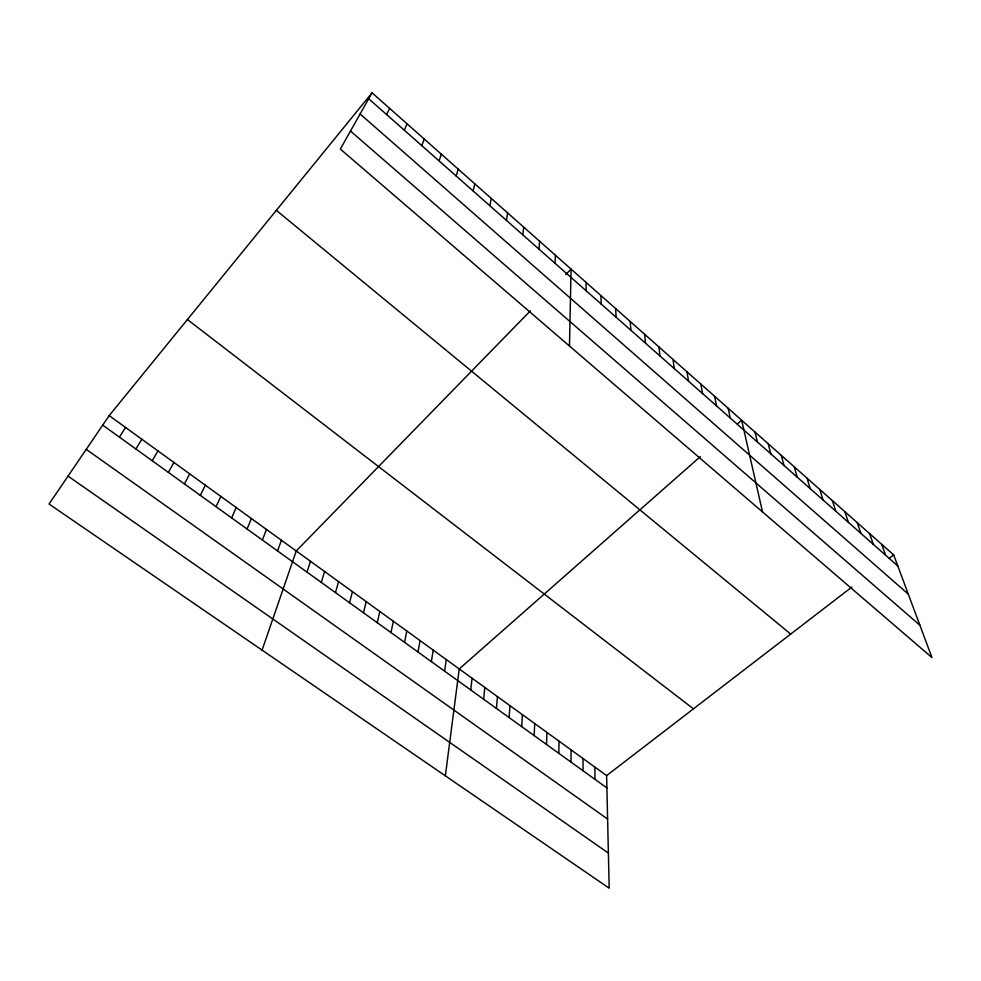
<?xml version="1.0" encoding="UTF-8"?>
<svg xmlns="http://www.w3.org/2000/svg" width="981" height="981" viewBox="0 0 981 981"><rect width="100%" height="100%" fill="white"/><g stroke="black" fill="none" stroke-linecap="round" stroke-linejoin="round"><path stroke-width="1.47" d="M570.967 762.078L571.101 749.901M569.483 346.035L571.065 269.113L565.779 274.545M558.802 753.322L559.072 741.195M546.527 744.493L546.957 732.427M534.155 735.591L534.731 723.573M555.038 263.3L555.442 255.268M521.684 726.614L522.407 714.659M509.102 717.552L509.973 705.67M539.01 249.149L539.66 241.277M496.423 708.429L497.453 696.596M483.633 699.232L484.81 687.46M470.733 689.95L472.082 678.239M522.812 234.839L523.695 227.151M445.362 775.836L459.231 668.944L700.287 456.668M444.601 671.139L446.281 659.563M506.429 220.382L507.569 212.852M431.37 661.623L433.21 650.109M418.016 652.022L420.04 640.581M489.875 205.752L491.273 198.42M404.564 642.334L406.747 630.967M390.978 632.561L393.356 621.267M377.28 622.702L379.831 611.482M473.136 190.976L474.792 183.815M363.473 612.769L366.207 601.623M349.53 602.739L352.449 591.666M456.214 176.028L458.139 169.063M335.465 592.622L338.58 581.623M321.29 582.407L324.588 571.506M306.967 572.119L310.474 561.279M439.096 160.909L441.291 154.14M262.086 650.145L296.237 550.979L530.304 310.916M277.525 550.917L281.424 540.261M421.793 145.629L424.27 139.057M262.368 540.016L266.489 529.458M247.077 529.017L251.406 518.544M404.295 130.179L407.054 123.814M231.639 517.907L236.188 507.533M216.053 506.687L220.835 496.411M200.32 495.368L205.336 485.19M386.6 114.556L389.653 108.388M184.44 483.94L189.689 473.872M168.401 472.401L173.882 462.443M372.057 92.803L340.321 149.063L931.95 657.564L893.679 554.915L372.057 92.803L109.185 415.613L49.05 504.026L609.189 888.197L606.614 775.603L109.185 415.613M152.214 460.763L157.941 450.904M135.869 449.004L141.84 439.243M119.375 437.121L125.593 427.483M737.344 424.037L741.661 420.236L762.519 511.935M606.614 775.603L851.876 587.055M888.982 558.532L893.679 554.915M68.032 476.116L608.392 853.09M86.23 449.359L607.607 819.061M102.711 425.129L606.896 787.927M187.408 319.548L693.444 708.846M276.335 210.339L790.698 634.082M350.487 131.049L919.896 625.24M360.101 113.992L908.32 594.179M368.697 98.75L897.823 566M881.649 544.259L885.647 555.258M869.509 533.492L873.36 544.406M857.247 522.64L860.95 533.443M844.886 511.677L848.43 522.395M832.403 500.617L835.8 511.236M819.797 489.458L823.047 499.967M807.081 478.188L810.159 488.599M794.242 466.821L797.161 477.122M781.281 455.343L784.04 465.534M768.197 443.755L770.784 453.823M754.99 432.045L757.406 442.014M728.196 408.304L730.256 418.029M714.609 396.263L716.486 405.864M700.875 384.111L702.568 393.589M687.019 371.836L688.527 381.18M673.027 359.438L674.327 368.648M658.889 346.906L660.005 355.993M644.615 334.263L645.523 343.203M630.207 321.498L630.906 330.29M615.639 308.598L616.129 317.255M600.936 295.563L601.206 304.073M594.866 767.105L595.013 779.38M586.074 282.405L586.135 290.756M583.033 758.534L583.045 770.759"/></g></svg>
